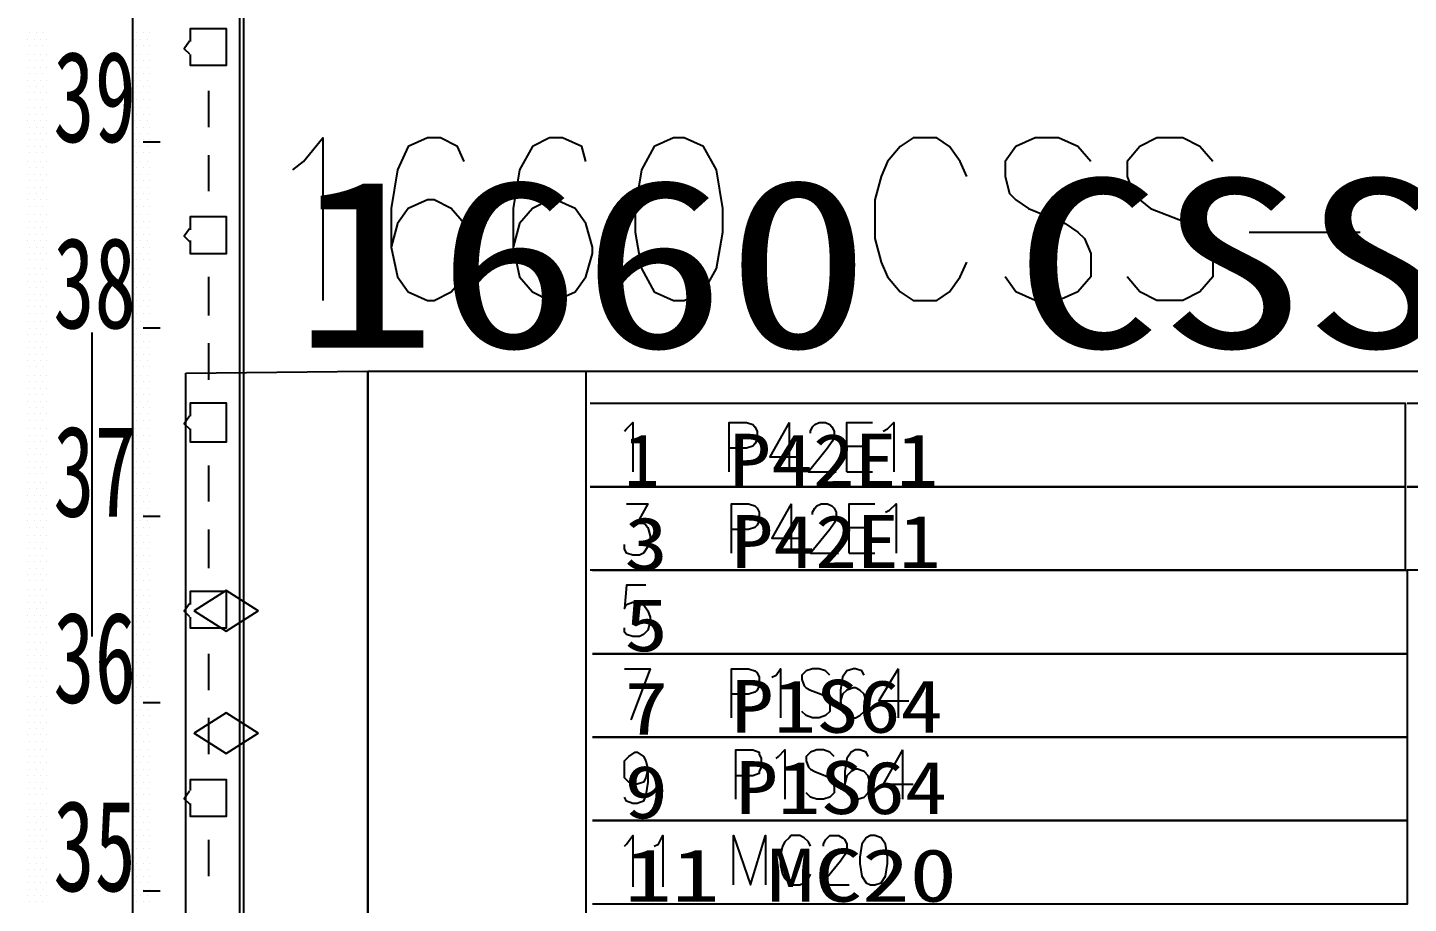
# Model space of a CAD drawing. Header units: metres. Extents: x 17 to 1264, y 17 to 859.
# Drawn here: x 307.7 to 400.7, y 549.6 to 608.5 of the extents above; entities that cross this region are included whole.
import ezdxf

# ---------------------------------------------------------------- set-up
doc = ezdxf.new("R2010")
doc.units = ezdxf.units.M
for name, color, linetype in [('LINES', 7, 'Continuous'), ('POLYLINES', 4, 'Continuous'), ('RECTS', 7, 'Continuous'), ('TEXTS', 3, 'Continuous')]:
    doc.layers.add(name, color=color, linetype=linetype)

msp = doc.modelspace()

# ---------------------------------------------------------------- linework, layer by layer
at = {"layer": 'LINES'}
for p, q in [((322.27, 121.54), (322.27, 716.83)), ((307.87, 608.11), (307.87, 608.11)), ((308.3, 608.11), (308.3, 608.11)), ((308.73, 608.11), (308.73, 608.11)), ((315.07, 608.11), (315.07, 608.11)), ((315.5, 608.11), (315.5, 608.11)), ((315.93, 608.11), (315.93, 608.11)), ((307.72, 607.68), (307.72, 607.68)), ((307.87, 607.25), (307.87, 607.25)), ((308.15, 607.68), (308.15, 607.68)), ((308.3, 607.25), (308.3, 607.25)), ((308.59, 607.68), (308.59, 607.68)), ((308.73, 607.25), (308.73, 607.25)), ((309.02, 607.68), (309.02, 607.68)), ((314.92, 607.68), (314.92, 607.68)), ((315.07, 607.25), (315.07, 607.25)), ((315.35, 607.68), (315.35, 607.68)), ((315.5, 607.25), (315.5, 607.25)), ((315.79, 607.68), (315.79, 607.68)), ((315.93, 607.25), (315.93, 607.25)), ((307.72, 606.67), (307.72, 606.67)), ((307.87, 606.24), (307.87, 606.24)), ((308.15, 606.67), (308.15, 606.67)), ((308.3, 606.24), (308.3, 606.24)), ((308.59, 606.67), (308.59, 606.67)), ((308.73, 606.24), (308.73, 606.24)), ((309.02, 606.67), (309.02, 606.67)), ((314.92, 606.67), (314.92, 606.67)), ((315.07, 606.24), (315.07, 606.24)), ((315.35, 606.67), (315.35, 606.67)), ((315.5, 606.24), (315.5, 606.24)), ((315.79, 606.67), (315.79, 606.67)), ((315.93, 606.24), (315.93, 606.24)), ((307.72, 605.81), (307.72, 605.81)), ((307.87, 605.38), (307.87, 605.38)), ((308.15, 605.81), (308.15, 605.81)), ((308.3, 605.38), (308.3, 605.38)), ((308.59, 605.81), (308.59, 605.81)), ((308.73, 605.38), (308.73, 605.38)), ((309.02, 605.81), (309.02, 605.81)), ((314.92, 605.81), (314.92, 605.81)), ((315.07, 605.38), (315.07, 605.38)), ((315.35, 605.81), (315.35, 605.81)), ((315.5, 605.38), (315.5, 605.38)), ((315.79, 605.81), (315.79, 605.81)), ((315.93, 605.38), (315.93, 605.38)), ((307.72, 604.94), (307.72, 604.94)), ((307.87, 604.51), (307.87, 604.51)), ((308.15, 604.94), (308.15, 604.94)), ((308.3, 604.51), (308.3, 604.51)), ((308.59, 604.94), (308.59, 604.94)), ((308.73, 604.51), (308.73, 604.51)), ((309.02, 604.94), (309.02, 604.94)), ((314.92, 604.94), (314.92, 604.94)), ((315.07, 604.51), (315.07, 604.51)), ((315.35, 604.94), (315.35, 604.94)), ((315.5, 604.51), (315.5, 604.51)), ((315.79, 604.94), (315.79, 604.94)), ((315.93, 604.51), (315.93, 604.51)), ((319.89, 604.22), (319.89, 601.78)), ((307.72, 604.08), (307.72, 604.08)), ((307.87, 603.65), (307.87, 603.65)), ((308.15, 604.08), (308.15, 604.08)), ((308.3, 603.65), (308.3, 603.65)), ((308.59, 604.08), (308.59, 604.08)), ((308.73, 603.65), (308.73, 603.65)), ((309.02, 604.08), (309.02, 604.08)), ((314.92, 604.08), (314.92, 604.08)), ((315.07, 603.65), (315.07, 603.65)), ((315.35, 604.08), (315.35, 604.08)), ((315.5, 603.65), (315.5, 603.65)), ((315.79, 604.08), (315.79, 604.08)), ((315.93, 603.65), (315.93, 603.65)), ((307.72, 603.07), (307.72, 603.07)), ((307.87, 602.64), (307.87, 602.64)), ((308.15, 603.07), (308.15, 603.07)), ((308.3, 602.64), (308.3, 602.64)), ((308.59, 603.07), (308.59, 603.07)), ((308.73, 602.64), (308.73, 602.64)), ((309.02, 603.07), (309.02, 603.07)), ((314.92, 603.07), (314.92, 603.07)), ((315.07, 602.64), (315.07, 602.64)), ((315.35, 603.07), (315.35, 603.07)), ((315.5, 602.64), (315.5, 602.64)), ((315.79, 603.07), (315.79, 603.07)), ((315.93, 602.64), (315.93, 602.64)), ((307.72, 602.21), (307.72, 602.21)), ((307.87, 601.78), (307.87, 601.78)), ((308.15, 602.21), (308.15, 602.21)), ((308.3, 601.78), (308.3, 601.78)), ((308.59, 602.21), (308.59, 602.21)), ((308.73, 601.78), (308.73, 601.78)), ((309.02, 602.21), (309.02, 602.21)), ((314.92, 602.21), (314.92, 602.21)), ((315.07, 601.78), (315.07, 601.78)), ((315.35, 602.21), (315.35, 602.21)), ((315.5, 601.78), (315.5, 601.78)), ((315.79, 602.21), (315.79, 602.21)), ((315.93, 601.78), (315.93, 601.78)), ((307.72, 601.34), (307.72, 601.34)), ((307.87, 600.91), (307.87, 600.91)), ((308.15, 601.34), (308.15, 601.34)), ((308.3, 600.91), (308.3, 600.91)), ((308.59, 601.34), (308.59, 601.34)), ((308.73, 600.91), (308.73, 600.91)), ((309.02, 601.34), (309.02, 601.34)), ((314.92, 601.34), (314.92, 601.34)), ((315.07, 600.91), (315.07, 600.91)), ((315.35, 601.34), (315.35, 601.34)), ((315.5, 600.91), (315.5, 600.91)), ((316.65, 600.77), (315.5, 600.77)), ((315.79, 601.34), (315.79, 601.34)), ((315.93, 600.91), (315.93, 600.91)), ((307.72, 600.48), (307.72, 600.48)), ((307.87, 600.05), (307.87, 600.05)), ((308.15, 600.48), (308.15, 600.48)), ((308.3, 600.05), (308.3, 600.05)), ((308.59, 600.48), (308.59, 600.48)), ((308.73, 600.05), (308.73, 600.05)), ((309.02, 600.48), (309.02, 600.48)), ((314.92, 600.48), (314.92, 600.48)), ((315.07, 600.05), (315.07, 600.05)), ((315.35, 600.48), (315.35, 600.48)), ((315.5, 600.05), (315.5, 600.05)), ((315.79, 600.48), (315.79, 600.48)), ((315.93, 600.05), (315.93, 600.05)), ((319.89, 599.9), (319.89, 597.46)), ((307.72, 599.47), (307.72, 599.47)), ((307.87, 599.04), (307.87, 599.04)), ((308.15, 599.47), (308.15, 599.47)), ((308.3, 599.04), (308.3, 599.04)), ((308.59, 599.47), (308.59, 599.47)), ((308.73, 599.04), (308.73, 599.04)), ((309.02, 599.47), (309.02, 599.47)), ((314.92, 599.47), (314.92, 599.47)), ((315.07, 599.04), (315.07, 599.04)), ((315.35, 599.47), (315.35, 599.47)), ((315.5, 599.04), (315.5, 599.04)), ((315.79, 599.47), (315.79, 599.47)), ((315.93, 599.04), (315.93, 599.04)), ((307.72, 598.61), (307.72, 598.61)), ((307.72, 597.74), (307.72, 597.74)), ((307.87, 598.18), (307.87, 598.18)), ((308.15, 598.61), (308.15, 598.61)), ((308.15, 597.74), (308.15, 597.74)), ((308.3, 598.18), (308.3, 598.18)), ((308.59, 598.61), (308.59, 598.61)), ((308.59, 597.74), (308.59, 597.74)), ((308.73, 598.18), (308.73, 598.18)), ((309.02, 598.61), (309.02, 598.61)), ((309.02, 597.74), (309.02, 597.74)), ((314.92, 598.61), (314.92, 598.61)), ((314.92, 597.74), (314.92, 597.74)), ((315.07, 598.18), (315.07, 598.18)), ((315.35, 598.61), (315.35, 598.61)), ((315.35, 597.74), (315.35, 597.74)), ((315.5, 598.18), (315.5, 598.18)), ((315.79, 598.61), (315.79, 598.61)), ((315.79, 597.74), (315.79, 597.74)), ((315.93, 598.18), (315.93, 598.18)), ((307.72, 596.88), (307.72, 596.88)), ((307.87, 597.31), (307.87, 597.31)), ((308.15, 596.88), (308.15, 596.88)), ((308.3, 597.31), (308.3, 597.31)), ((308.59, 596.88), (308.59, 596.88)), ((308.73, 597.31), (308.73, 597.31)), ((309.02, 596.88), (309.02, 596.88)), ((314.92, 596.88), (314.92, 596.88)), ((315.07, 597.31), (315.07, 597.31)), ((315.35, 596.88), (315.35, 596.88)), ((315.5, 597.31), (315.5, 597.31)), ((315.79, 596.88), (315.79, 596.88)), ((315.93, 597.31), (315.93, 597.31)), ((307.72, 595.87), (307.72, 595.87)), ((307.87, 596.45), (307.87, 596.45)), ((308.15, 595.87), (308.15, 595.87)), ((308.3, 596.45), (308.3, 596.45)), ((308.59, 595.87), (308.59, 595.87)), ((308.73, 596.45), (308.73, 596.45)), ((309.02, 595.87), (309.02, 595.87)), ((314.92, 595.87), (314.92, 595.87)), ((315.07, 596.45), (315.07, 596.45)), ((315.35, 595.87), (315.35, 595.87)), ((315.5, 596.45), (315.5, 596.45)), ((315.79, 595.87), (315.79, 595.87)), ((315.93, 596.45), (315.93, 596.45)), ((307.72, 595.01), (307.72, 595.01)), ((307.87, 595.44), (307.87, 595.44)), ((308.15, 595.01), (308.15, 595.01)), ((308.3, 595.44), (308.3, 595.44)), ((308.59, 595.01), (308.59, 595.01)), ((308.73, 595.44), (308.73, 595.44)), ((309.02, 595.01), (309.02, 595.01)), ((314.92, 595.01), (314.92, 595.01)), ((315.07, 595.44), (315.07, 595.44)), ((315.35, 595.01), (315.35, 595.01)), ((315.5, 595.44), (315.5, 595.44)), ((315.79, 595.01), (315.79, 595.01)), ((315.93, 595.44), (315.93, 595.44)), ((307.72, 594.14), (307.72, 594.14)), ((307.87, 594.58), (307.87, 594.58)), ((308.15, 594.14), (308.15, 594.14)), ((308.3, 594.58), (308.3, 594.58)), ((308.59, 594.14), (308.59, 594.14)), ((308.73, 594.58), (308.73, 594.58)), ((309.02, 594.14), (309.02, 594.14)), ((314.92, 594.14), (314.92, 594.14)), ((315.07, 594.58), (315.07, 594.58)), ((315.35, 594.14), (315.35, 594.14)), ((315.5, 594.58), (315.5, 594.58)), ((315.79, 594.14), (315.79, 594.14)), ((315.93, 594.58), (315.93, 594.58)), ((389.95, 594.72), (397.43, 594.72)), ((307.72, 593.28), (307.72, 593.28)), ((307.87, 593.71), (307.87, 593.71)), ((308.15, 593.28), (308.15, 593.28)), ((308.3, 593.71), (308.3, 593.71)), ((308.59, 593.28), (308.59, 593.28)), ((308.73, 593.71), (308.73, 593.71)), ((309.02, 593.28), (309.02, 593.28)), ((314.92, 593.28), (314.92, 593.28)), ((315.07, 593.71), (315.07, 593.71)), ((315.35, 593.28), (315.35, 593.28)), ((315.5, 593.71), (315.5, 593.71)), ((315.79, 593.28), (315.79, 593.28)), ((315.93, 593.71), (315.93, 593.71)), ((307.72, 592.27), (307.72, 592.27)), ((307.87, 592.85), (307.87, 592.85)), ((308.15, 592.27), (308.15, 592.27)), ((308.3, 592.85), (308.3, 592.85)), ((308.59, 592.27), (308.59, 592.27)), ((308.73, 592.85), (308.73, 592.85)), ((309.02, 592.27), (309.02, 592.27)), ((314.92, 592.27), (314.92, 592.27)), ((315.07, 592.85), (315.07, 592.85)), ((315.35, 592.27), (315.35, 592.27)), ((315.5, 592.85), (315.5, 592.85)), ((315.79, 592.27), (315.79, 592.27)), ((315.93, 592.85), (315.93, 592.85)), ((307.72, 591.41), (307.72, 591.41)), ((307.87, 591.84), (307.87, 591.84)), ((308.15, 591.41), (308.15, 591.41)), ((308.3, 591.84), (308.3, 591.84)), ((308.59, 591.41), (308.59, 591.41)), ((308.73, 591.84), (308.73, 591.84)), ((309.02, 591.41), (309.02, 591.41)), ((314.92, 591.41), (314.92, 591.41)), ((315.07, 591.84), (315.07, 591.84)), ((315.35, 591.41), (315.35, 591.41)), ((315.5, 591.84), (315.5, 591.84)), ((315.79, 591.41), (315.79, 591.41)), ((315.93, 591.84), (315.93, 591.84)), ((319.89, 591.7), (319.89, 589.1)), ((307.72, 590.54), (307.72, 590.54)), ((307.87, 590.98), (307.87, 590.98)), ((308.15, 590.54), (308.15, 590.54)), ((308.3, 590.98), (308.3, 590.98)), ((308.59, 590.54), (308.59, 590.54)), ((308.73, 590.98), (308.73, 590.98)), ((309.02, 590.54), (309.02, 590.54)), ((314.92, 590.54), (314.92, 590.54)), ((315.07, 590.98), (315.07, 590.98)), ((315.35, 590.54), (315.35, 590.54)), ((315.5, 590.98), (315.5, 590.98)), ((315.79, 590.54), (315.79, 590.54)), ((315.93, 590.98), (315.93, 590.98)), ((307.72, 589.68), (307.72, 589.68)), ((307.87, 590.11), (307.87, 590.11)), ((308.15, 589.68), (308.15, 589.68)), ((308.3, 590.11), (308.3, 590.11)), ((308.59, 589.68), (308.59, 589.68)), ((308.73, 590.11), (308.73, 590.11)), ((309.02, 589.68), (309.02, 589.68)), ((314.92, 589.68), (314.92, 589.68)), ((315.07, 590.11), (315.07, 590.11)), ((315.35, 589.68), (315.35, 589.68)), ((315.5, 590.11), (315.5, 590.11)), ((315.79, 589.68), (315.79, 589.68)), ((315.93, 590.11), (315.93, 590.11)), ((307.72, 588.67), (307.72, 588.67)), ((307.87, 589.25), (307.87, 589.25)), ((308.15, 588.67), (308.15, 588.67)), ((308.3, 589.25), (308.3, 589.25)), ((308.59, 588.67), (308.59, 588.67)), ((308.73, 589.25), (308.73, 589.25)), ((309.02, 588.67), (309.02, 588.67)), ((314.92, 588.67), (314.92, 588.67)), ((315.07, 589.25), (315.07, 589.25)), ((315.35, 588.67), (315.35, 588.67)), ((315.5, 589.25), (315.5, 589.25)), ((315.79, 588.67), (315.79, 588.67)), ((315.93, 589.25), (315.93, 589.25)), ((307.72, 587.81), (307.72, 587.81)), ((307.87, 588.24), (307.87, 588.24)), ((308.15, 587.81), (308.15, 587.81)), ((308.3, 588.24), (308.3, 588.24)), ((308.59, 587.81), (308.59, 587.81)), ((308.73, 588.24), (308.73, 588.24)), ((309.02, 587.81), (309.02, 587.81)), ((312.04, 587.95), (312.04, 567.5)), ((314.92, 587.81), (314.92, 587.81)), ((315.07, 588.24), (315.07, 588.24)), ((315.35, 587.81), (315.35, 587.81)), ((315.5, 588.24), (315.5, 588.24)), ((316.65, 588.24), (315.5, 588.24)), ((315.79, 587.81), (315.79, 587.81)), ((315.93, 588.24), (315.93, 588.24)), ((307.72, 586.94), (307.72, 586.94)), ((307.87, 587.38), (307.87, 587.38)), ((308.15, 586.94), (308.15, 586.94)), ((308.3, 587.38), (308.3, 587.38)), ((308.59, 586.94), (308.59, 586.94)), ((308.73, 587.38), (308.73, 587.38)), ((309.02, 586.94), (309.02, 586.94)), ((314.92, 586.94), (314.92, 586.94)), ((315.07, 587.38), (315.07, 587.38)), ((315.35, 586.94), (315.35, 586.94)), ((315.5, 587.38), (315.5, 587.38)), ((315.79, 586.94), (315.79, 586.94)), ((315.93, 587.38), (315.93, 587.38)), ((319.89, 587.23), (319.89, 584.78)), ((307.72, 586.08), (307.72, 586.08)), ((307.87, 586.51), (307.87, 586.51)), ((307.87, 585.65), (307.87, 585.65)), ((308.15, 586.08), (308.15, 586.08)), ((308.3, 586.51), (308.3, 586.51)), ((308.3, 585.65), (308.3, 585.65)), ((308.59, 586.08), (308.59, 586.08)), ((308.73, 586.51), (308.73, 586.51)), ((308.73, 585.65), (308.73, 585.65)), ((309.02, 586.08), (309.02, 586.08)), ((314.92, 586.08), (314.92, 586.08)), ((315.07, 586.51), (315.07, 586.51)), ((315.07, 585.65), (315.07, 585.65)), ((315.35, 586.08), (315.35, 586.08)), ((315.5, 586.51), (315.5, 586.51)), ((315.5, 585.65), (315.5, 585.65)), ((315.79, 586.08), (315.79, 586.08)), ((315.93, 586.51), (315.93, 586.51)), ((315.93, 585.65), (315.93, 585.65)), ((307.72, 585.07), (307.72, 585.07)), ((308.15, 585.07), (308.15, 585.07)), ((308.59, 585.07), (308.59, 585.07)), ((309.02, 585.07), (309.02, 585.07)), ((314.92, 585.07), (314.92, 585.07)), ((315.35, 585.07), (315.35, 585.07)), ((315.79, 585.07), (315.79, 585.07)), ((307.72, 584.21), (307.72, 584.21)), ((307.87, 584.64), (307.87, 584.64)), ((307.87, 583.78), (307.87, 583.78)), ((308.15, 584.21), (308.15, 584.21)), ((308.3, 584.64), (308.3, 584.64)), ((308.3, 583.78), (308.3, 583.78)), ((308.59, 584.21), (308.59, 584.21)), ((308.73, 584.64), (308.73, 584.64)), ((308.73, 583.78), (308.73, 583.78)), ((309.02, 584.21), (309.02, 584.21)), ((314.92, 584.21), (314.92, 584.21)), ((315.07, 584.64), (315.07, 584.64)), ((315.07, 583.78), (315.07, 583.78)), ((315.35, 584.21), (315.35, 584.21)), ((315.5, 584.64), (315.5, 584.64)), ((315.5, 583.78), (315.5, 583.78)), ((315.79, 584.21), (315.79, 584.21)), ((315.93, 584.64), (315.93, 584.64)), ((315.93, 583.78), (315.93, 583.78)), ((307.72, 583.34), (307.72, 583.34)), ((307.87, 582.91), (307.87, 582.91)), ((308.15, 583.34), (308.15, 583.34)), ((308.3, 582.91), (308.3, 582.91)), ((308.59, 583.34), (308.59, 583.34)), ((308.73, 582.91), (308.73, 582.91)), ((309.02, 583.34), (309.02, 583.34)), ((314.92, 583.34), (314.92, 583.34)), ((315.07, 582.91), (315.07, 582.91)), ((315.35, 583.34), (315.35, 583.34)), ((315.5, 582.91), (315.5, 582.91)), ((315.79, 583.34), (315.79, 583.34)), ((315.93, 582.91), (315.93, 582.91)), ((307.72, 582.48), (307.72, 582.48)), ((307.87, 582.05), (307.87, 582.05)), ((308.15, 582.48), (308.15, 582.48)), ((308.3, 582.05), (308.3, 582.05)), ((308.59, 582.48), (308.59, 582.48)), ((308.73, 582.05), (308.73, 582.05)), ((309.02, 582.48), (309.02, 582.48)), ((314.92, 582.48), (314.92, 582.48)), ((315.07, 582.05), (315.07, 582.05)), ((315.35, 582.48), (315.35, 582.48)), ((315.5, 582.05), (315.5, 582.05)), ((315.79, 582.48), (315.79, 582.48)), ((315.93, 582.05), (315.93, 582.05)), ((358.99, 581.9), (358.99, 578.59)), ((307.72, 581.47), (307.72, 581.47)), ((307.87, 581.04), (307.87, 581.04)), ((308.15, 581.47), (308.15, 581.47)), ((308.3, 581.04), (308.3, 581.04)), ((308.59, 581.47), (308.59, 581.47)), ((308.73, 581.04), (308.73, 581.04)), ((309.02, 581.47), (309.02, 581.47)), ((314.92, 581.47), (314.92, 581.47)), ((315.07, 581.04), (315.07, 581.04)), ((315.35, 581.47), (315.35, 581.47)), ((315.5, 581.04), (315.5, 581.04)), ((315.79, 581.47), (315.79, 581.47)), ((315.93, 581.04), (315.93, 581.04)), ((307.72, 580.61), (307.72, 580.61)), ((307.87, 580.18), (307.87, 580.18)), ((308.15, 580.61), (308.15, 580.61)), ((308.3, 580.18), (308.3, 580.18)), ((308.59, 580.61), (308.59, 580.61)), ((308.73, 580.18), (308.73, 580.18)), ((309.02, 580.61), (309.02, 580.61)), ((314.92, 580.61), (314.92, 580.61)), ((315.07, 580.18), (315.07, 580.18)), ((315.35, 580.61), (315.35, 580.61)), ((315.5, 580.18), (315.5, 580.18)), ((315.79, 580.61), (315.79, 580.61)), ((315.93, 580.18), (315.93, 580.18)), ((362.87, 580.32), (363.88, 580.32)), ((307.72, 579.74), (307.72, 579.74)), ((307.87, 579.31), (307.87, 579.31)), ((308.15, 579.74), (308.15, 579.74)), ((308.3, 579.31), (308.3, 579.31)), ((308.59, 579.74), (308.59, 579.74)), ((308.73, 579.31), (308.73, 579.31)), ((309.02, 579.74), (309.02, 579.74)), ((314.92, 579.74), (314.92, 579.74)), ((315.07, 579.31), (315.07, 579.31)), ((315.35, 579.74), (315.35, 579.74)), ((315.5, 579.31), (315.5, 579.31)), ((315.79, 579.74), (315.79, 579.74)), ((315.93, 579.31), (315.93, 579.31)), ((307.72, 578.88), (307.72, 578.88)), ((307.87, 578.45), (307.87, 578.45)), ((308.15, 578.88), (308.15, 578.88)), ((308.3, 578.45), (308.3, 578.45)), ((308.59, 578.88), (308.59, 578.88)), ((308.73, 578.45), (308.73, 578.45)), ((309.02, 578.88), (309.02, 578.88)), ((314.92, 578.88), (314.92, 578.88)), ((315.07, 578.45), (315.07, 578.45)), ((315.35, 578.88), (315.35, 578.88)), ((315.5, 578.45), (315.5, 578.45)), ((315.79, 578.88), (315.79, 578.88)), ((315.93, 578.45), (315.93, 578.45)), ((319.89, 579.02), (319.89, 576.58)), ((362.87, 578.59), (364.6, 578.59)), ((307.72, 577.87), (307.72, 577.87)), ((307.87, 577.44), (307.87, 577.44)), ((308.15, 577.87), (308.15, 577.87)), ((308.3, 577.44), (308.3, 577.44)), ((308.59, 577.87), (308.59, 577.87)), ((308.73, 577.44), (308.73, 577.44)), ((309.02, 577.87), (309.02, 577.87)), ((314.92, 577.87), (314.92, 577.87)), ((315.07, 577.44), (315.07, 577.44)), ((315.35, 577.87), (315.35, 577.87)), ((315.5, 577.44), (315.5, 577.44)), ((315.79, 577.87), (315.79, 577.87)), ((315.93, 577.44), (315.93, 577.44)), ((307.72, 577.01), (307.72, 577.01)), ((307.87, 576.58), (307.87, 576.58)), ((308.15, 577.01), (308.15, 577.01)), ((308.3, 576.58), (308.3, 576.58)), ((308.59, 577.01), (308.59, 577.01)), ((308.73, 576.58), (308.73, 576.58)), ((309.02, 577.01), (309.02, 577.01)), ((314.92, 577.01), (314.92, 577.01)), ((315.07, 576.58), (315.07, 576.58)), ((315.35, 577.01), (315.35, 577.01)), ((315.5, 576.58), (315.5, 576.58)), ((315.79, 577.01), (315.79, 577.01)), ((315.93, 576.58), (315.93, 576.58)), ((359.13, 576.43), (359.13, 573.12)), ((307.72, 576.14), (307.72, 576.14)), ((307.87, 575.71), (307.87, 575.71)), ((308.15, 576.14), (308.15, 576.14)), ((308.3, 575.71), (308.3, 575.71)), ((308.59, 576.14), (308.59, 576.14)), ((308.73, 575.71), (308.73, 575.71)), ((309.02, 576.14), (309.02, 576.14)), ((314.92, 576.14), (314.92, 576.14)), ((315.07, 575.71), (315.07, 575.71)), ((315.35, 576.14), (315.35, 576.14)), ((315.5, 575.71), (315.5, 575.71)), ((316.65, 575.57), (315.5, 575.57)), ((315.79, 576.14), (315.79, 576.14)), ((315.93, 575.71), (315.93, 575.71)), ((307.72, 575.28), (307.72, 575.28)), ((307.87, 574.85), (307.87, 574.85)), ((308.15, 575.28), (308.15, 575.28)), ((308.3, 574.85), (308.3, 574.85)), ((308.59, 575.28), (308.59, 575.28)), ((308.73, 574.85), (308.73, 574.85)), ((309.02, 575.28), (309.02, 575.28)), ((314.92, 575.28), (314.92, 575.28)), ((315.07, 574.85), (315.07, 574.85)), ((315.35, 575.28), (315.35, 575.28)), ((315.5, 574.85), (315.5, 574.85)), ((315.79, 575.28), (315.79, 575.28)), ((315.93, 574.85), (315.93, 574.85)), ((319.89, 574.7), (319.89, 572.11)), ((363.02, 574.85), (364.03, 574.85)), ((307.72, 574.27), (307.72, 574.27)), ((307.87, 573.84), (307.87, 573.84)), ((308.15, 574.27), (308.15, 574.27)), ((308.3, 573.84), (308.3, 573.84)), ((308.59, 574.27), (308.59, 574.27)), ((308.73, 573.84), (308.73, 573.84)), ((309.02, 574.27), (309.02, 574.27)), ((314.92, 574.27), (314.92, 574.27)), ((315.07, 573.84), (315.07, 573.84)), ((315.35, 574.27), (315.35, 574.27)), ((315.5, 573.84), (315.5, 573.84)), ((315.79, 574.27), (315.79, 574.27)), ((315.93, 573.84), (315.93, 573.84)), ((307.72, 573.41), (307.72, 573.41)), ((307.87, 572.98), (307.87, 572.98)), ((308.15, 573.41), (308.15, 573.41)), ((308.3, 572.98), (308.3, 572.98)), ((308.59, 573.41), (308.59, 573.41)), ((308.73, 572.98), (308.73, 572.98)), ((309.02, 573.41), (309.02, 573.41)), ((314.92, 573.41), (314.92, 573.41)), ((315.07, 572.98), (315.07, 572.98)), ((315.35, 573.41), (315.35, 573.41)), ((315.5, 572.98), (315.5, 572.98)), ((315.79, 573.41), (315.79, 573.41)), ((315.93, 572.98), (315.93, 572.98)), ((363.02, 573.12), (364.75, 573.12)), ((307.72, 572.54), (307.72, 572.54)), ((307.72, 571.68), (307.72, 571.68)), ((307.87, 572.11), (307.87, 572.11)), ((308.15, 572.54), (308.15, 572.54)), ((308.15, 571.68), (308.15, 571.68)), ((308.3, 572.11), (308.3, 572.11)), ((308.59, 572.54), (308.59, 572.54)), ((308.59, 571.68), (308.59, 571.68)), ((308.73, 572.11), (308.73, 572.11)), ((309.02, 572.54), (309.02, 572.54)), ((309.02, 571.68), (309.02, 571.68)), ((314.92, 572.54), (314.92, 572.54)), ((314.92, 571.68), (314.92, 571.68)), ((315.07, 572.11), (315.07, 572.11)), ((315.35, 572.54), (315.35, 572.54)), ((315.35, 571.68), (315.35, 571.68)), ((315.5, 572.11), (315.5, 572.11)), ((315.79, 572.54), (315.79, 572.54)), ((315.79, 571.68), (315.79, 571.68)), ((315.93, 572.11), (315.93, 572.11)), ((307.87, 571.25), (307.87, 571.25)), ((308.3, 571.25), (308.3, 571.25)), ((308.73, 571.25), (308.73, 571.25)), ((315.07, 571.25), (315.07, 571.25)), ((315.5, 571.25), (315.5, 571.25)), ((315.93, 571.25), (315.93, 571.25)), ((307.72, 570.67), (307.72, 570.67)), ((307.87, 570.24), (307.87, 570.24)), ((308.15, 570.67), (308.15, 570.67)), ((308.3, 570.24), (308.3, 570.24)), ((308.59, 570.67), (308.59, 570.67)), ((308.73, 570.24), (308.73, 570.24)), ((309.02, 570.67), (309.02, 570.67)), ((314.92, 570.67), (314.92, 570.67)), ((315.07, 570.24), (315.07, 570.24)), ((315.35, 570.67), (315.35, 570.67)), ((315.5, 570.24), (315.5, 570.24)), ((315.79, 570.67), (315.79, 570.67)), ((315.93, 570.24), (315.93, 570.24)), ((307.72, 569.81), (307.72, 569.81)), ((307.72, 568.94), (307.72, 568.94)), ((307.87, 569.38), (307.87, 569.38)), ((308.15, 569.81), (308.15, 569.81)), ((308.15, 568.94), (308.15, 568.94)), ((308.3, 569.38), (308.3, 569.38)), ((308.59, 569.81), (308.59, 569.81)), ((308.59, 568.94), (308.59, 568.94)), ((308.73, 569.38), (308.73, 569.38)), ((309.02, 569.81), (309.02, 569.81)), ((309.02, 568.94), (309.02, 568.94)), ((314.92, 569.81), (314.92, 569.81)), ((314.92, 568.94), (314.92, 568.94)), ((315.07, 569.38), (315.07, 569.38)), ((315.35, 569.81), (315.35, 569.81)), ((315.35, 568.94), (315.35, 568.94)), ((315.5, 569.38), (315.5, 569.38)), ((315.79, 569.81), (315.79, 569.81)), ((315.79, 568.94), (315.79, 568.94)), ((315.93, 569.38), (315.93, 569.38)), ((307.72, 568.08), (307.72, 568.08)), ((307.87, 568.51), (307.87, 568.51)), ((308.15, 568.08), (308.15, 568.08)), ((308.3, 568.51), (308.3, 568.51)), ((308.59, 568.08), (308.59, 568.08)), ((308.73, 568.51), (308.73, 568.51)), ((309.02, 568.08), (309.02, 568.08)), ((314.92, 568.08), (314.92, 568.08)), ((315.07, 568.51), (315.07, 568.51)), ((315.35, 568.08), (315.35, 568.08)), ((315.5, 568.51), (315.5, 568.51)), ((315.79, 568.08), (315.79, 568.08)), ((315.93, 568.51), (315.93, 568.51)), ((307.72, 567.07), (307.72, 567.07)), ((307.87, 567.65), (307.87, 567.65)), ((308.15, 567.07), (308.15, 567.07)), ((308.3, 567.65), (308.3, 567.65)), ((308.59, 567.07), (308.59, 567.07)), ((308.73, 567.65), (308.73, 567.65)), ((309.02, 567.07), (309.02, 567.07)), ((314.92, 567.07), (314.92, 567.07)), ((315.07, 567.65), (315.07, 567.65)), ((315.35, 567.07), (315.35, 567.07)), ((315.5, 567.65), (315.5, 567.65)), ((315.79, 567.07), (315.79, 567.07)), ((315.93, 567.65), (315.93, 567.65)), ((307.72, 566.21), (307.72, 566.21)), ((307.87, 566.64), (307.87, 566.64)), ((308.15, 566.21), (308.15, 566.21)), ((308.3, 566.64), (308.3, 566.64)), ((308.59, 566.21), (308.59, 566.21)), ((308.73, 566.64), (308.73, 566.64)), ((309.02, 566.21), (309.02, 566.21)), ((314.92, 566.21), (314.92, 566.21)), ((315.07, 566.64), (315.07, 566.64)), ((315.35, 566.21), (315.35, 566.21)), ((315.5, 566.64), (315.5, 566.64)), ((315.79, 566.21), (315.79, 566.21)), ((315.93, 566.64), (315.93, 566.64)), ((319.89, 566.35), (319.89, 563.9)), ((307.72, 565.34), (307.72, 565.34)), ((307.87, 565.78), (307.87, 565.78)), ((308.15, 565.34), (308.15, 565.34)), ((308.3, 565.78), (308.3, 565.78)), ((308.59, 565.34), (308.59, 565.34)), ((308.73, 565.78), (308.73, 565.78)), ((309.02, 565.34), (309.02, 565.34)), ((314.92, 565.34), (314.92, 565.34)), ((315.07, 565.78), (315.07, 565.78)), ((315.35, 565.34), (315.35, 565.34)), ((315.5, 565.78), (315.5, 565.78)), ((315.79, 565.34), (315.79, 565.34)), ((315.93, 565.78), (315.93, 565.78)), ((366.33, 565.34), (366.33, 562.03)), ((307.72, 564.48), (307.72, 564.48)), ((307.87, 564.91), (307.87, 564.91)), ((308.15, 564.48), (308.15, 564.48)), ((308.3, 564.91), (308.3, 564.91)), ((308.59, 564.48), (308.59, 564.48)), ((308.73, 564.91), (308.73, 564.91)), ((309.02, 564.48), (309.02, 564.48)), ((314.92, 564.48), (314.92, 564.48)), ((315.07, 564.91), (315.07, 564.91)), ((315.35, 564.48), (315.35, 564.48)), ((315.5, 564.91), (315.5, 564.91)), ((315.79, 564.48), (315.79, 564.48)), ((315.93, 564.91), (315.93, 564.91)), ((307.72, 563.47), (307.72, 563.47)), ((307.87, 564.05), (307.87, 564.05)), ((308.15, 563.47), (308.15, 563.47)), ((308.3, 564.05), (308.3, 564.05)), ((308.59, 563.47), (308.59, 563.47)), ((308.73, 564.05), (308.73, 564.05)), ((309.02, 563.47), (309.02, 563.47)), ((314.92, 563.47), (314.92, 563.47)), ((315.07, 564.05), (315.07, 564.05)), ((315.35, 563.47), (315.35, 563.47)), ((315.5, 564.05), (315.5, 564.05)), ((315.79, 563.47), (315.79, 563.47)), ((315.93, 564.05), (315.93, 564.05)), ((307.72, 562.61), (307.72, 562.61)), ((307.87, 563.04), (307.87, 563.04)), ((308.15, 562.61), (308.15, 562.61)), ((308.3, 563.04), (308.3, 563.04)), ((308.59, 562.61), (308.59, 562.61)), ((308.73, 563.04), (308.73, 563.04)), ((309.02, 562.61), (309.02, 562.61)), ((314.92, 562.61), (314.92, 562.61)), ((315.07, 563.04), (315.07, 563.04)), ((315.35, 562.61), (315.35, 562.61)), ((315.5, 563.04), (315.5, 563.04)), ((316.65, 563.04), (315.5, 563.04)), ((315.79, 562.61), (315.79, 562.61)), ((315.93, 563.04), (315.93, 563.04)), ((307.72, 561.74), (307.72, 561.74)), ((307.87, 562.18), (307.87, 562.18)), ((308.15, 561.74), (308.15, 561.74)), ((308.3, 562.18), (308.3, 562.18)), ((308.59, 561.74), (308.59, 561.74)), ((308.73, 562.18), (308.73, 562.18)), ((309.02, 561.74), (309.02, 561.74)), ((314.92, 561.74), (314.92, 561.74)), ((315.07, 562.18), (315.07, 562.18)), ((315.35, 561.74), (315.35, 561.74)), ((315.5, 562.18), (315.5, 562.18)), ((315.79, 561.74), (315.79, 561.74)), ((315.93, 562.18), (315.93, 562.18)), ((319.89, 562.03), (319.89, 559.58)), ((307.72, 560.88), (307.72, 560.88)), ((307.87, 561.31), (307.87, 561.31)), ((308.15, 560.88), (308.15, 560.88)), ((308.3, 561.31), (308.3, 561.31)), ((308.59, 560.88), (308.59, 560.88)), ((308.73, 561.31), (308.73, 561.31)), ((309.02, 560.88), (309.02, 560.88)), ((314.92, 560.88), (314.92, 560.88)), ((315.07, 561.31), (315.07, 561.31)), ((315.35, 560.88), (315.35, 560.88)), ((315.5, 561.31), (315.5, 561.31)), ((315.79, 560.88), (315.79, 560.88)), ((315.93, 561.31), (315.93, 561.31)), ((307.72, 559.87), (307.72, 559.87)), ((307.87, 560.45), (307.87, 560.45)), ((308.15, 559.87), (308.15, 559.87)), ((308.3, 560.45), (308.3, 560.45)), ((308.59, 559.87), (308.59, 559.87)), ((308.73, 560.45), (308.73, 560.45)), ((309.02, 559.87), (309.02, 559.87)), ((314.92, 559.87), (314.92, 559.87)), ((315.07, 560.45), (315.07, 560.45)), ((315.35, 559.87), (315.35, 559.87)), ((315.5, 560.45), (315.5, 560.45)), ((315.79, 559.87), (315.79, 559.87)), ((315.93, 560.45), (315.93, 560.45)), ((366.62, 559.87), (366.62, 556.56)), ((307.72, 559.01), (307.72, 559.01)), ((307.87, 559.44), (307.87, 559.44)), ((308.15, 559.01), (308.15, 559.01)), ((308.3, 559.44), (308.3, 559.44)), ((308.59, 559.01), (308.59, 559.01)), ((308.73, 559.44), (308.73, 559.44)), ((309.02, 559.01), (309.02, 559.01)), ((314.92, 559.01), (314.92, 559.01)), ((315.07, 559.44), (315.07, 559.44)), ((315.35, 559.01), (315.35, 559.01)), ((315.5, 559.44), (315.5, 559.44)), ((315.79, 559.01), (315.79, 559.01)), ((315.93, 559.44), (315.93, 559.44)), ((307.72, 558.14), (307.72, 558.14)), ((307.87, 558.58), (307.87, 558.58)), ((308.15, 558.14), (308.15, 558.14)), ((308.3, 558.58), (308.3, 558.58)), ((308.59, 558.14), (308.59, 558.14)), ((308.73, 558.58), (308.73, 558.58)), ((309.02, 558.14), (309.02, 558.14)), ((314.92, 558.14), (314.92, 558.14)), ((315.07, 558.58), (315.07, 558.58)), ((315.35, 558.14), (315.35, 558.14)), ((315.5, 558.58), (315.5, 558.58)), ((315.79, 558.14), (315.79, 558.14)), ((315.93, 558.58), (315.93, 558.58)), ((307.72, 557.28), (307.72, 557.28)), ((307.87, 557.71), (307.87, 557.71)), ((307.87, 556.85), (307.87, 556.85)), ((308.15, 557.28), (308.15, 557.28)), ((308.3, 557.71), (308.3, 557.71)), ((308.3, 556.85), (308.3, 556.85)), ((308.59, 557.28), (308.59, 557.28)), ((308.73, 557.71), (308.73, 557.71)), ((308.73, 556.85), (308.73, 556.85)), ((309.02, 557.28), (309.02, 557.28)), ((314.92, 557.28), (314.92, 557.28)), ((315.07, 557.71), (315.07, 557.71)), ((315.07, 556.85), (315.07, 556.85)), ((315.35, 557.28), (315.35, 557.28)), ((315.5, 557.71), (315.5, 557.71)), ((315.5, 556.85), (315.5, 556.85)), ((315.79, 557.28), (315.79, 557.28)), ((315.93, 557.71), (315.93, 557.71)), ((315.93, 556.85), (315.93, 556.85)), ((307.72, 556.27), (307.72, 556.27)), ((308.15, 556.27), (308.15, 556.27)), ((308.59, 556.27), (308.59, 556.27)), ((309.02, 556.27), (309.02, 556.27)), ((314.92, 556.27), (314.92, 556.27)), ((315.35, 556.27), (315.35, 556.27)), ((315.79, 556.27), (315.79, 556.27)), ((307.72, 555.41), (307.72, 555.41)), ((307.87, 555.84), (307.87, 555.84)), ((307.87, 554.98), (307.87, 554.98)), ((308.15, 555.41), (308.15, 555.41)), ((308.3, 555.84), (308.3, 555.84)), ((308.3, 554.98), (308.3, 554.98)), ((308.59, 555.41), (308.59, 555.41)), ((308.73, 555.84), (308.73, 555.84)), ((308.73, 554.98), (308.73, 554.98)), ((309.02, 555.41), (309.02, 555.41)), ((314.92, 555.41), (314.92, 555.41)), ((315.07, 555.84), (315.07, 555.84)), ((315.07, 554.98), (315.07, 554.98)), ((315.35, 555.41), (315.35, 555.41)), ((315.5, 555.84), (315.5, 555.84)), ((315.5, 554.98), (315.5, 554.98)), ((315.79, 555.41), (315.79, 555.41)), ((315.93, 555.84), (315.93, 555.84)), ((315.93, 554.98), (315.93, 554.98)), ((307.72, 554.54), (307.72, 554.54)), ((307.87, 554.11), (307.87, 554.11)), ((308.15, 554.54), (308.15, 554.54)), ((308.3, 554.11), (308.3, 554.11)), ((308.59, 554.54), (308.59, 554.54)), ((308.73, 554.11), (308.73, 554.11)), ((309.02, 554.54), (309.02, 554.54)), ((314.92, 554.54), (314.92, 554.54)), ((315.07, 554.11), (315.07, 554.11)), ((315.35, 554.54), (315.35, 554.54)), ((315.5, 554.11), (315.5, 554.11)), ((315.79, 554.54), (315.79, 554.54)), ((315.93, 554.11), (315.93, 554.11)), ((307.72, 553.68), (307.72, 553.68)), ((307.87, 553.25), (307.87, 553.25)), ((308.15, 553.68), (308.15, 553.68)), ((308.3, 553.25), (308.3, 553.25)), ((308.59, 553.68), (308.59, 553.68)), ((308.73, 553.25), (308.73, 553.25)), ((309.02, 553.68), (309.02, 553.68)), ((314.92, 553.68), (314.92, 553.68)), ((315.07, 553.25), (315.07, 553.25)), ((315.35, 553.68), (315.35, 553.68)), ((315.5, 553.25), (315.5, 553.25)), ((315.79, 553.68), (315.79, 553.68)), ((315.93, 553.25), (315.93, 553.25)), ((319.89, 553.82), (319.89, 551.38)), ((307.72, 552.67), (307.72, 552.67)), ((307.87, 552.24), (307.87, 552.24)), ((308.15, 552.67), (308.15, 552.67)), ((308.3, 552.24), (308.3, 552.24)), ((308.59, 552.67), (308.59, 552.67)), ((308.73, 552.24), (308.73, 552.24)), ((309.02, 552.67), (309.02, 552.67)), ((314.92, 552.67), (314.92, 552.67)), ((315.07, 552.24), (315.07, 552.24)), ((315.35, 552.67), (315.35, 552.67)), ((315.5, 552.24), (315.5, 552.24)), ((315.79, 552.67), (315.79, 552.67)), ((315.93, 552.24), (315.93, 552.24)), ((307.72, 551.81), (307.72, 551.81)), ((307.87, 551.38), (307.87, 551.38)), ((308.15, 551.81), (308.15, 551.81)), ((308.3, 551.38), (308.3, 551.38)), ((308.59, 551.81), (308.59, 551.81)), ((308.73, 551.38), (308.73, 551.38)), ((309.02, 551.81), (309.02, 551.81)), ((314.92, 551.81), (314.92, 551.81)), ((315.07, 551.38), (315.07, 551.38)), ((315.35, 551.81), (315.35, 551.81)), ((315.5, 551.38), (315.5, 551.38)), ((315.79, 551.81), (315.79, 551.81)), ((315.93, 551.38), (315.93, 551.38)), ((307.72, 550.94), (307.72, 550.94)), ((307.87, 550.51), (307.87, 550.51)), ((308.15, 550.94), (308.15, 550.94)), ((308.3, 550.51), (308.3, 550.51)), ((308.59, 550.94), (308.59, 550.94)), ((308.73, 550.51), (308.73, 550.51)), ((309.02, 550.94), (309.02, 550.94)), ((314.92, 550.94), (314.92, 550.94)), ((315.07, 550.51), (315.07, 550.51)), ((315.35, 550.94), (315.35, 550.94)), ((315.5, 550.51), (315.5, 550.51)), ((316.65, 550.37), (315.5, 550.37)), ((315.79, 550.94), (315.79, 550.94)), ((315.93, 550.51), (315.93, 550.51)), ((307.72, 550.08), (307.72, 550.08)), ((307.87, 549.65), (307.87, 549.65)), ((308.15, 550.08), (308.15, 550.08)), ((308.3, 549.65), (308.3, 549.65)), ((308.59, 550.08), (308.59, 550.08)), ((308.73, 549.65), (308.73, 549.65)), ((309.02, 550.08), (309.02, 550.08)), ((314.92, 550.08), (314.92, 550.08)), ((315.07, 549.65), (315.07, 549.65)), ((315.35, 550.08), (315.35, 550.08)), ((315.5, 549.65), (315.5, 549.65)), ((315.79, 550.08), (315.79, 550.08)), ((315.93, 549.65), (315.93, 549.65))]:
    msp.add_line(p, q, dxfattribs=at)
at = {"layer": 'POLYLINES'}
for points in [[(314.78, 716.83), (314.78, 574.85), (314.78, 121.54)], [(321.98, 699.55), (321.98, 560.59), (321.98, 121.54)], [(318.67, 606.67), (318.67, 605.95), (321.11, 605.95), (321.11, 608.4), (318.67, 608.4), (318.67, 607.54)], [(318.62, 607.55), (318.26, 607.05), (318.62, 606.7)], [(325.58, 598.9), (326.3, 599.47), (327.59, 601.06), (327.59, 590.11)], [(337.1, 599.47), (336.67, 600.48), (335.51, 601.06), (334.65, 601.06), (333.35, 600.48), (332.63, 598.9), (332.2, 596.3), (332.2, 593.71), (332.63, 591.7), (333.35, 590.69), (334.65, 590.11), (335.08, 590.11), (336.23, 590.69), (337.1, 591.7), (337.53, 593.28), (337.53, 593.71), (337.1, 595.3), (336.23, 596.3), (335.08, 596.88), (334.65, 596.88), (333.35, 596.3), (332.63, 595.3), (332.2, 593.71)], [(345.31, 599.47), (345.02, 600.48), (343.72, 601.06), (342.86, 601.06), (341.71, 600.48), (340.84, 598.9), (340.41, 596.3), (340.41, 593.71), (340.84, 591.7), (341.71, 590.69), (342.86, 590.11), (343.29, 590.11), (344.59, 590.69), (345.31, 591.7), (345.74, 593.28), (345.74, 593.71), (345.31, 595.3), (344.59, 596.3), (343.29, 596.88), (342.86, 596.88), (341.71, 596.3), (340.84, 595.3), (340.41, 593.71)], [(351.21, 601.06), (349.91, 600.48), (349.05, 598.9), (348.62, 596.3), (348.62, 594.72), (349.05, 592.27), (349.91, 590.69), (351.21, 590.11), (351.93, 590.11), (353.23, 590.69), (354.09, 592.27), (354.52, 594.72), (354.52, 596.3), (354.09, 598.9), (353.23, 600.48), (351.93, 601.06), (351.21, 601.06)], [(370.94, 598.46), (370.51, 599.47), (369.79, 600.48), (368.92, 601.06), (367.34, 601.06), (366.47, 600.48), (365.61, 599.47), (365.18, 598.46), (364.75, 596.88), (364.75, 594.29), (365.18, 592.7), (365.61, 591.7), (366.47, 590.69), (367.34, 590.11), (368.92, 590.11), (369.79, 590.69), (370.51, 591.7), (370.94, 592.7)], [(379.29, 599.47), (378.43, 600.48), (377.13, 601.06), (375.55, 601.06), (374.25, 600.48), (373.53, 599.47), (373.53, 598.46), (373.82, 597.31), (374.25, 596.88), (375.11, 596.3), (377.56, 595.3), (378.43, 594.72), (378.86, 594.29), (379.29, 593.28), (379.29, 591.7), (378.43, 590.69), (377.13, 590.11), (375.55, 590.11), (374.25, 590.69), (373.53, 591.7)], [(387.5, 599.47), (386.63, 600.48), (385.48, 601.06), (383.75, 601.06), (382.6, 600.48), (381.74, 599.47), (381.74, 598.46), (382.17, 597.31), (382.6, 596.88), (383.32, 596.3), (385.91, 595.3), (386.63, 594.72), (387.07, 594.29), (387.5, 593.28), (387.5, 591.7), (386.63, 590.69), (385.48, 590.11), (383.75, 590.11), (382.6, 590.69), (381.74, 591.7)], [(318.62, 594.93), (318.26, 594.44), (318.62, 594.08)], [(318.67, 594.14), (318.67, 593.28), (321.11, 593.28), (321.11, 595.73), (318.67, 595.73), (318.67, 594.86)], [(318.38, 585.22), (330.62, 585.36), (330.62, 500.11), (318.38, 500.11), (318.38, 585.22)], [(330.62, 585.36), (455.9, 585.36), (455.9, 499.82), (330.62, 500.11), (330.62, 585.36)], [(318.67, 581.47), (318.67, 580.61), (321.11, 580.61), (321.11, 583.2), (318.67, 583.2), (318.67, 582.34)], [(318.62, 582.32), (318.26, 581.82), (318.62, 581.47)], [(347.9, 581.33), (348.04, 581.47), (348.47, 581.9), (348.47, 578.59)], [(354.95, 578.59), (354.95, 581.9), (356.11, 581.9), (356.54, 581.76), (356.68, 581.62), (356.83, 581.33), (356.83, 580.75), (356.68, 580.46), (356.54, 580.32), (356.11, 580.18), (354.95, 580.18)], [(358.99, 581.9), (357.69, 579.6), (359.71, 579.6)], [(360.43, 581.18), (360.43, 581.33), (360.57, 581.62), (360.71, 581.76), (361, 581.9), (361.43, 581.9), (361.72, 581.76), (361.87, 581.62), (362.01, 581.33), (362.01, 580.9), (361.87, 580.61), (361.58, 580.18), (360.28, 578.59), (362.15, 578.59)], [(362.87, 578.59), (362.87, 581.9), (364.6, 581.9)], [(365.32, 581.33), (365.61, 581.47), (366.04, 581.9), (366.04, 578.59)], [(348.04, 576.43), (349.48, 576.43), (348.76, 575.14), (349.19, 575.14), (349.34, 574.99), (349.48, 574.85), (349.63, 574.27), (349.63, 573.98), (349.48, 573.55), (349.19, 573.12), (348.91, 572.98), (348.47, 572.98), (348.04, 573.12), (347.9, 573.41), (347.9, 573.7)], [(355.1, 573.12), (355.1, 576.43), (356.25, 576.43), (356.68, 576.29), (356.83, 576.14), (356.97, 575.86), (356.97, 575.28), (356.83, 574.99), (356.68, 574.85), (356.25, 574.7), (355.1, 574.7)], [(359.13, 576.43), (357.83, 574.13), (359.85, 574.13)], [(360.57, 575.71), (360.57, 575.86), (360.71, 576.14), (360.86, 576.29), (361.15, 576.43), (361.58, 576.43), (361.87, 576.29), (362.01, 576.14), (362.15, 575.86), (362.15, 575.42), (362.01, 575.14), (361.72, 574.7), (360.43, 573.12), (362.3, 573.12)], [(363.02, 573.12), (363.02, 576.43), (364.75, 576.43)], [(365.47, 575.86), (365.75, 576), (366.19, 576.43), (366.19, 573.12)], [(349.34, 570.96), (348.04, 570.96), (347.9, 569.38), (348.04, 569.66), (348.47, 569.81), (348.91, 569.81), (349.19, 569.66), (349.48, 569.23), (349.63, 568.8), (349.63, 568.51), (349.48, 567.94), (349.19, 567.65), (348.91, 567.5), (348.47, 567.5), (348.04, 567.65), (347.9, 567.79), (347.9, 568.08)], [(318.67, 568.8), (318.67, 568.08), (321.11, 568.08), (321.11, 570.53), (318.67, 570.53), (318.67, 569.66)], [(318.93, 569.24), (321.08, 567.86), (323.24, 569.24), (321.08, 570.61), (318.93, 569.24), (318.93, 569.24)], [(318.62, 569.7), (318.26, 569.21), (318.62, 568.85)], [(347.9, 565.34), (349.63, 565.34), (348.33, 561.89)], [(355.1, 562.03), (355.1, 565.34), (356.25, 565.34), (356.68, 565.2), (356.83, 565.06), (356.97, 564.77), (356.97, 564.19), (356.83, 563.9), (356.68, 563.76), (356.25, 563.62), (355.1, 563.62)], [(357.83, 564.77), (358.12, 564.91), (358.41, 565.34), (358.41, 562.03)], [(361.72, 564.91), (361.43, 565.2), (361, 565.34), (360.57, 565.34), (360.14, 565.2), (359.85, 564.91), (359.85, 564.62), (359.99, 564.19), (360.14, 564.05), (360.43, 563.9), (361.15, 563.62), (361.43, 563.47), (361.58, 563.33), (361.72, 562.9), (361.72, 562.46), (361.43, 562.18), (361, 562.03), (360.57, 562.03), (360.14, 562.18), (359.85, 562.46)], [(364.03, 564.91), (363.88, 565.2), (363.45, 565.34), (363.31, 565.34), (362.87, 565.2), (362.59, 564.77), (362.44, 563.9), (362.44, 563.18), (362.59, 562.46), (362.87, 562.18), (363.31, 562.03), (363.45, 562.03), (363.74, 562.18), (364.03, 562.46), (364.17, 562.9), (364.17, 563.18), (364.03, 563.62), (363.74, 563.9), (363.45, 564.05), (363.31, 564.05), (362.87, 563.9), (362.59, 563.62), (362.44, 563.18)], [(366.33, 565.34), (365.03, 563.18), (367.05, 563.18)], [(318.93, 561), (321.08, 559.63), (323.24, 561), (321.08, 562.37), (318.93, 561), (318.93, 561)], [(349.48, 558.58), (349.34, 558), (349.19, 557.71), (348.76, 557.57), (348.62, 557.57), (348.19, 557.71), (347.9, 558), (347.9, 558.58), (347.9, 558.72), (347.9, 559.15), (348.19, 559.44), (348.62, 559.73), (348.76, 559.73), (349.19, 559.44), (349.34, 559.15), (349.48, 558.58), (349.48, 557.71), (349.34, 556.85), (349.19, 556.42), (348.76, 556.27), (348.47, 556.27), (348.04, 556.42), (347.9, 556.7)], [(355.39, 556.56), (355.39, 559.87), (356.54, 559.87), (356.97, 559.73), (356.97, 559.58), (357.11, 559.3), (357.11, 558.72), (356.97, 558.43), (356.97, 558.29), (356.54, 558.14), (355.39, 558.14)], [(358.12, 559.3), (358.27, 559.44), (358.7, 559.87), (358.7, 556.56)], [(362.01, 559.44), (361.72, 559.73), (361.29, 559.87), (360.86, 559.87), (360.43, 559.73), (360.14, 559.44), (360.14, 559.15), (360.28, 558.72), (360.43, 558.58), (360.71, 558.43), (361.43, 558.14), (361.72, 558), (361.87, 557.86), (362.01, 557.42), (362.01, 556.99), (361.72, 556.7), (361.29, 556.56), (360.86, 556.56), (360.43, 556.7), (360.14, 556.99)], [(364.31, 559.44), (364.17, 559.73), (363.74, 559.87), (363.45, 559.87), (363.16, 559.73), (362.87, 559.3), (362.73, 558.43), (362.73, 557.57), (362.87, 556.99), (363.16, 556.7), (363.45, 556.56), (363.59, 556.56), (364.03, 556.7), (364.31, 556.99), (364.46, 557.42), (364.46, 557.57), (364.31, 558.14), (364.03, 558.43), (363.59, 558.58), (363.45, 558.58), (363.16, 558.43), (362.87, 558.14), (362.73, 557.57)], [(366.62, 559.87), (365.32, 557.57), (367.34, 557.57)], [(318.67, 556.27), (318.67, 555.41), (321.11, 555.41), (321.11, 557.86), (318.67, 557.86), (318.67, 557.14)], [(318.62, 557.09), (318.26, 556.59), (318.62, 556.24)], [(347.9, 553.39), (348.04, 553.54), (348.47, 554.11), (348.47, 550.66)], [(349.91, 553.39), (350.2, 553.54), (350.49, 554.11), (350.49, 550.66)], [(355.24, 550.8), (355.24, 554.11), (356.39, 550.8), (357.4, 554.11), (357.4, 550.8)], [(360.43, 553.39), (360.28, 553.68), (359.99, 553.97), (359.71, 554.11), (359.13, 554.11), (358.99, 553.97), (358.7, 553.68), (358.55, 553.39), (358.41, 552.82), (358.41, 552.1), (358.55, 551.52), (358.7, 551.23), (358.99, 550.94), (359.13, 550.8), (359.71, 550.8), (359.99, 550.94), (360.28, 551.23), (360.43, 551.52)], [(361.29, 553.39), (361.29, 553.54), (361.43, 553.82), (361.58, 553.97), (361.72, 554.11), (362.3, 554.11), (362.59, 553.97), (362.73, 553.82), (362.87, 553.54), (362.87, 553.25), (362.73, 552.82), (362.44, 552.38), (361.15, 550.8), (363.02, 550.8)], [(364.46, 554.11), (364.17, 553.97), (363.88, 553.54), (363.74, 552.67), (363.74, 552.24), (363.88, 551.38), (364.17, 550.94), (364.46, 550.8), (364.75, 550.8), (365.18, 550.94), (365.47, 551.38), (365.61, 552.24), (365.61, 552.67), (365.47, 553.54), (365.18, 553.97), (364.75, 554.11), (364.46, 554.11)]]:
    msp.add_lwpolyline(points, dxfattribs=at)
at = {"layer": 'RECTS'}
for points in [[(330.91, 585.36), (345.31, 585.36), (345.31, 501.7), (330.91, 501.7)], [(345.59, 583.2), (400.46, 583.2), (400.46, 577.58), (345.59, 577.58)], [(400.6, 583.2), (455.61, 583.2), (455.61, 577.58), (400.6, 577.58)], [(345.59, 577.58), (400.46, 577.58), (400.46, 571.97), (345.59, 571.97)], [(400.6, 577.58), (455.61, 577.58), (455.61, 571.97), (400.6, 571.97)], [(345.74, 571.97), (400.6, 571.97), (400.6, 566.35), (345.74, 566.35)], [(345.74, 566.35), (400.6, 566.35), (400.6, 560.74), (345.74, 560.74)], [(345.74, 560.74), (400.6, 560.74), (400.6, 555.12), (345.74, 555.12)], [(345.74, 555.12), (400.6, 555.12), (400.6, 549.5), (345.74, 549.5)]]:
    msp.add_lwpolyline(points, dxfattribs=at)

# ---------------------------------------------------------------- texts
at = {"layer": 'TEXTS'}
for s, height, width, p in [('39', 6.13, 0.666667, (309.45, 600.77)), ('1660 CSS-16', 11.36, 1.257952, (325.58, 586.93)), ('38', 6.13, 0.666667, (309.45, 588.24)), ('37', 6.13, 0.666667, (309.45, 575.57)), ('1', 3.56, 0.969311, (347.9, 577.59)), ('P42E1', 3.56, 1.16332, (354.95, 577.59)), ('3', 3.56, 1.211639, (347.9, 571.98)), ('P42E1', 3.56, 1.16332, (355.1, 572.12)), ('5', 3.56, 1.211639, (347.9, 566.51)), ('36', 6.13, 0.666667, (309.45, 563.04)), ('7', 3.56, 1.211639, (347.9, 560.89)), ('P1S64', 3.56, 1.175439, (355.1, 561.03)), ('9', 3.56, 1.211639, (347.9, 555.27)), ('P1S64', 3.56, 1.175439, (355.39, 555.56)), ('35', 6.13, 0.666667, (309.45, 550.37)), ('11 MC20', 3.56, 1.32066, (347.9, 549.66))]:
    msp.add_text(s, height=height, dxfattribs=dict(at, width=width)).set_placement(p)

doc.saveas('drawing.dxf')
